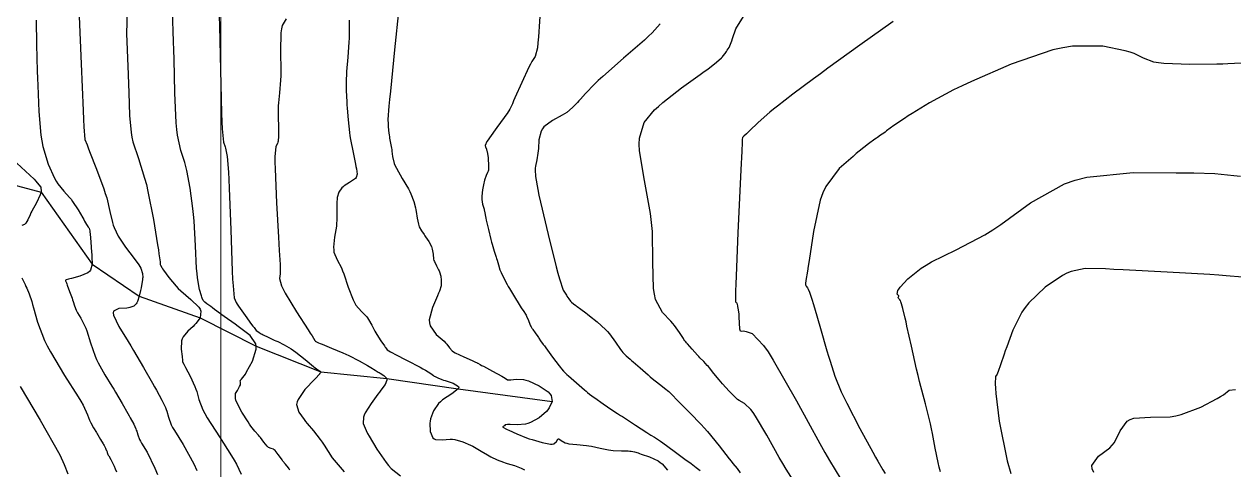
# Model space of a CAD drawing. Header units: metres. Extents: x 837475 to 838479, y 1189012 to 1191015.
# Drawn here: x 838252.5 to 838400.1, y 1189479.4 to 1189533.8 of the extents above; entities that cross this region are included whole.
import ezdxf

# ---------------------------------------------------------------- set-up
doc = ezdxf.new("R2010")
doc.units = ezdxf.units.M
doc.header["$LTSCALE"] = 0.3
doc.layers.add('COORD', color=7, linetype='Continuous', lineweight=20)
for name, color, linetype in [('COTAS 10', 1, 'Continuous'), ('COTAS INT', 252, 'Continuous'), ('DRENAJE', 5, 'Continuous')]:
    doc.layers.add(name, color=color, linetype=linetype)

msp = doc.modelspace()

# ---------------------------------------------------------------- linework, layer by layer
at = {"layer": 'COORD'}
msp.add_line((838276.51, 1189013.87), (838276.51, 1191013.87), dxfattribs=at)
at = {"layer": 'COTAS 10'}
for points in [[(838276.31, 1189534.72), (838276.33, 1189533.56), (838276.44, 1189528.15), (838276.57, 1189522.92), (838276.61, 1189521.88), (838276.65, 1189521.02), (838276.83, 1189519.39), (838277.01, 1189518.83), (838277.06, 1189518.64), (838277.1, 1189518.45), (838277.26, 1189517.65), (838277.42, 1189515.74), (838277.46, 1189514.84), (838277.52, 1189513.79), (838277.71, 1189508.68), (838277.9, 1189503.66), (838277.94, 1189502.68), (838277.99, 1189501.86), (838278.11, 1189500.37), (838278.38, 1189499.83), (838278.51, 1189499.61), (838278.67, 1189499.36), (838279.46, 1189498.22), (838280.25, 1189497.14), (838280.41, 1189496.92), (838280.55, 1189496.75), (838280.83, 1189496.42), (838280.95, 1189496.33), (838280.99, 1189496.3), (838281.02, 1189496.27), (838281.16, 1189496.17), (838281.42, 1189496.01), (838281.53, 1189495.95), (838281.66, 1189495.89), (838282.27, 1189495.59), (838283.02, 1189495.24), (838283.23, 1189495.14), (838283.44, 1189495.04), (838284.22, 1189494.67), (838285.1, 1189494.17), (838285.38, 1189493.98), (838285.66, 1189493.77), (838286.81, 1189492.86), (838287.81, 1189492.02), (838288.01, 1189491.86), (838288.17, 1189491.73), (838288.46, 1189491.5), (838288.52, 1189491.48), (838288.54, 1189491.47), (838288.56, 1189491.46), (838288.64, 1189491.42), (838288.69, 1189491.36), (838288.69, 1189491.34), (838288.69, 1189491.32), (838288.66, 1189491.24), (838288.58, 1189491.15), (838288.56, 1189491.12), (838288.53, 1189491.09), (838288.44, 1189490.98), (838288.12, 1189490.64), (838287.96, 1189490.46), (838286.77, 1189489.19), (838285.92, 1189487.99), (838285.81, 1189487.69), (838285.75, 1189487.39), (838286.01, 1189486.44), (838286.66, 1189485.55), (838286.85, 1189485.31), (838287.05, 1189485.06), (838287.79, 1189484.17), (838288.61, 1189483.11), (838288.85, 1189482.77), (838289.11, 1189482.4), (838290.09, 1189480.88), (838291.54, 1189479.14)], [(838330.11, 1189533.83), (838329.15, 1189532.74), (838328.71, 1189532.31), (838328.19, 1189531.83), (838325.66, 1189529.62), (838323.11, 1189527.4), (838322.57, 1189526.91), (838322.1, 1189526.47), (838321, 1189525.34), (838320.38, 1189524.61), (838320.21, 1189524.42), (838320.04, 1189524.24), (838319.44, 1189523.62), (838318.71, 1189523.02), (838318.45, 1189522.85), (838318.18, 1189522.67), (838317, 1189522.01), (838315.94, 1189521.24), (838315.74, 1189520.99), (838315.58, 1189520.73), (838315.31, 1189519.67), (838315.27, 1189518.59), (838315.24, 1189518.32), (838315.21, 1189518.06), (838315.05, 1189517.22), (838314.9, 1189516.45), (838314.88, 1189516.23), (838314.86, 1189516.01), (838314.89, 1189515.2), (838315.18, 1189513.61), (838315.33, 1189512.9), (838315.52, 1189512.07), (838316.44, 1189508.1), (838317.42, 1189504.19), (838317.63, 1189503.39), (838317.82, 1189502.72), (838318.3, 1189501.34), (838318.6, 1189500.83), (838318.68, 1189500.71), (838318.75, 1189500.6), (838318.98, 1189500.25), (838319.19, 1189499.98), (838319.25, 1189499.91), (838319.31, 1189499.85), (838319.53, 1189499.66), (838319.81, 1189499.46), (838319.91, 1189499.39), (838320.01, 1189499.32), (838320.45, 1189499), (838321.05, 1189498.55), (838321.26, 1189498.39), (838321.49, 1189498.21), (838322.45, 1189497.44), (838323.45, 1189496.53), (838323.69, 1189496.26), (838323.93, 1189495.99), (838324.68, 1189494.97), (838325.29, 1189494.07), (838325.44, 1189493.88), (838325.57, 1189493.71), (838325.99, 1189493.29), (838326.47, 1189492.91), (838326.64, 1189492.76), (838326.84, 1189492.59), (838327.69, 1189491.83), (838328.64, 1189490.98), (838328.9, 1189490.76), (838329.15, 1189490.55), (838330.05, 1189489.84), (838330.83, 1189489.23), (838331.01, 1189489.08), (838331.17, 1189488.94), (838331.61, 1189488.51), (838332.14, 1189487.94), (838332.36, 1189487.72), (838332.6, 1189487.48), (838333.74, 1189486.35), (838335.11, 1189484.94), (838335.49, 1189484.51), (838335.88, 1189484.07), (838337.31, 1189482.32), (838338.53, 1189480.76), (838338.78, 1189480.44), (838339.01, 1189480.16), (838339.51, 1189479.55), (838339.88, 1189479.05)], [(838251.58, 1189516.84), (838252.67, 1189515.83), (838253.7, 1189514.86), (838253.91, 1189514.64), (838254.1, 1189514.44), (838254.52, 1189513.91), (838254.58, 1189513.38), (838254.53, 1189513.18), (838254.46, 1189512.96), (838253.99, 1189511.97), (838253.44, 1189510.97), (838253.32, 1189510.74), (838253.21, 1189510.52), (838252.93, 1189509.9), (838252.7, 1189509.5), (838252.63, 1189509.42), (838252.54, 1189509.35), (838252.19, 1189509.23)], [(838401.21, 1189502.89), (838399.22, 1189503.08), (838398.3, 1189503.15), (838397.22, 1189503.22), (838391.99, 1189503.53), (838386.64, 1189503.81), (838385.48, 1189503.86), (838384.47, 1189503.91), (838381.99, 1189503.98), (838380.29, 1189503.62), (838379.77, 1189503.4), (838379.23, 1189503.12), (838377.1, 1189501.67), (838375.11, 1189499.77), (838374.66, 1189499.22), (838374.26, 1189498.64), (838373.15, 1189496.46), (838372.42, 1189494.42), (838372.25, 1189493.94), (838372.1, 1189493.5), (838371.68, 1189492.23), (838371.38, 1189491.38), (838371.31, 1189491.21), (838371.24, 1189491.07), (838371.04, 1189490.79), (838371.01, 1189489.89), (838371.05, 1189489.36), (838371.11, 1189488.71), (838371.52, 1189485.33), (838372.49, 1189480.51), (838372.91, 1189478.95)], [(838252.19, 1189502.83), (838252.61, 1189502), (838252.71, 1189501.78), (838252.81, 1189501.57), (838253.1, 1189500.86), (838253.42, 1189499.92), (838253.52, 1189499.57), (838253.64, 1189499.18), (838254.13, 1189497.42), (838254.97, 1189495.2), (838255.31, 1189494.51), (838255.69, 1189493.78), (838257.42, 1189490.92), (838259.08, 1189488.32), (838259.42, 1189487.76), (838259.7, 1189487.28), (838260.24, 1189486.13), (838260.47, 1189485.47), (838260.54, 1189485.29), (838260.62, 1189485.12), (838260.95, 1189484.53), (838261.31, 1189483.96), (838261.41, 1189483.8), (838261.5, 1189483.65), (838261.83, 1189483.08), (838262.12, 1189482.58), (838262.18, 1189482.47), (838262.24, 1189482.36), (838262.41, 1189482.05), (838262.52, 1189481.81), (838262.55, 1189481.75), (838262.57, 1189481.7), (838262.62, 1189481.51), (838262.71, 1189481.27), (838262.75, 1189481.19), (838262.81, 1189481.09), (838263.09, 1189480.65), (838263.49, 1189479.84), (838263.62, 1189479.51), (838263.76, 1189479.14)]]:
    msp.add_lwpolyline(points, dxfattribs=at)
at = {"layer": 'COTAS INT'}
for points in [[(838265.14, 1189538.08), (838264.97, 1189532.65), (838265.19, 1189527.62), (838265.23, 1189526.48), (838265.27, 1189525.45), (838265.35, 1189522.65), (838265.54, 1189520.58), (838265.64, 1189520.01), (838265.77, 1189519.43), (838266.43, 1189517.37), (838267.2, 1189514.98), (838267.41, 1189514.2), (838267.6, 1189513.37), (838268.26, 1189509.94), (838268.77, 1189506.86), (838268.87, 1189506.25), (838268.95, 1189505.74), (838269.08, 1189504.79), (838269.09, 1189504.57), (838269.09, 1189504.52), (838269.1, 1189504.47), (838269.12, 1189504.36), (838269.29, 1189504.08), (838269.39, 1189503.94), (838269.51, 1189503.76), (838270.14, 1189502.88), (838271.03, 1189501.81), (838271.31, 1189501.51), (838271.61, 1189501.23), (838272.84, 1189500.2), (838273.82, 1189499.24), (838273.97, 1189498.99), (838274.06, 1189498.75), (838273.96, 1189497.96), (838273.45, 1189497.26), (838273.29, 1189497.08), (838273.12, 1189496.9), (838272.45, 1189496.3), (838271.88, 1189495.62), (838271.78, 1189495.4), (838271.71, 1189495.16), (838271.67, 1189494.14), (838271.77, 1189493.23), (838271.78, 1189493.05), (838271.8, 1189492.91), (838271.81, 1189492.67), (838271.81, 1189492.64), (838271.81, 1189492.62), (838271.81, 1189492.62), (838271.83, 1189492.58), (838271.98, 1189492.28), (838272.07, 1189492.11), (838272.18, 1189491.9), (838272.75, 1189490.82), (838273.33, 1189489.58), (838273.46, 1189489.26), (838273.57, 1189488.96), (838273.83, 1189487.98), (838274.3, 1189486.73), (838274.54, 1189486.26), (838274.84, 1189485.74), (838276.32, 1189483.41), (838277.82, 1189481.09), (838278.13, 1189480.57), (838278.4, 1189480.11), (838278.97, 1189478.87)], [(838315.51, 1189535.98), (838315.28, 1189532.23), (838315.21, 1189531.5), (838315.14, 1189530.9), (838314.88, 1189529.84), (838314.46, 1189529.24), (838314.3, 1189528.92), (838314.11, 1189528.55), (838313.24, 1189526.68), (838312.4, 1189524.79), (838312.23, 1189524.41), (838312.08, 1189524.08), (838311.77, 1189523.41), (838311.44, 1189522.89), (838311.29, 1189522.66), (838311.1, 1189522.4), (838310.17, 1189521.16), (838309.28, 1189519.93), (838309.11, 1189519.68), (838308.98, 1189519.46), (838308.78, 1189518.99), (838308.81, 1189518.79), (838308.82, 1189518.75), (838308.83, 1189518.72), (838308.87, 1189518.64), (838308.92, 1189518.51), (838308.94, 1189518.44), (838308.96, 1189518.36), (838309.04, 1189517.98), (838309.11, 1189517.49), (838309.12, 1189517.35), (838309.13, 1189517.21), (838309.16, 1189516.69), (838309.16, 1189516.25), (838309.16, 1189516.16), (838309.16, 1189516.09), (838309.15, 1189515.95), (838309.11, 1189515.83), (838309.08, 1189515.77), (838309.05, 1189515.69), (838308.89, 1189515.3), (838308.69, 1189514.74), (838308.64, 1189514.56), (838308.6, 1189514.37), (838308.43, 1189513.58), (838308.34, 1189512.78), (838308.34, 1189512.59), (838308.34, 1189512.4), (838308.45, 1189511.81), (838308.6, 1189511.33), (838308.63, 1189511.22), (838308.65, 1189511.11), (838308.71, 1189510.78), (838308.79, 1189510.3), (838308.83, 1189510.09), (838308.89, 1189509.85), (838309.15, 1189508.72), (838309.46, 1189507.5), (838309.54, 1189507.2), (838309.61, 1189506.92), (838309.88, 1189506.07), (838310.1, 1189505.36), (838310.16, 1189505.18), (838310.21, 1189505), (838310.38, 1189504.4), (838310.57, 1189503.8), (838310.64, 1189503.63), (838310.71, 1189503.46), (838311.02, 1189502.8), (838311.43, 1189502.03), (838311.57, 1189501.79), (838311.72, 1189501.54), (838312.33, 1189500.51), (838312.92, 1189499.57), (838313.05, 1189499.36), (838313.17, 1189499.18), (838313.48, 1189498.73), (838313.69, 1189498.38), (838313.75, 1189498.27), (838313.81, 1189498.15), (838314.04, 1189497.63), (838314.22, 1189497.16), (838314.26, 1189497.06), (838314.29, 1189496.99), (838314.37, 1189496.83), (838314.47, 1189496.69), (838314.52, 1189496.62), (838314.58, 1189496.54), (838314.87, 1189496.12), (838315.19, 1189495.67), (838315.26, 1189495.56), (838315.33, 1189495.46), (838315.52, 1189495.16), (838315.84, 1189494.71), (838315.99, 1189494.51), (838316.16, 1189494.27), (838316.99, 1189493.16), (838317.8, 1189492.09), (838317.95, 1189491.88), (838318.08, 1189491.71), (838318.31, 1189491.42), (838318.58, 1189491.18), (838318.73, 1189491.05), (838318.93, 1189490.88), (838319.91, 1189490.02), (838320.9, 1189489.16), (838321.09, 1189488.99), (838321.25, 1189488.85), (838321.51, 1189488.62), (838321.79, 1189488.43), (838321.95, 1189488.31), (838322.15, 1189488.17), (838323.18, 1189487.46), (838324.22, 1189486.74), (838324.43, 1189486.6), (838324.59, 1189486.49), (838324.91, 1189486.28), (838325.29, 1189486.04), (838325.51, 1189485.9), (838325.77, 1189485.73), (838327.12, 1189484.85), (838328.48, 1189483.96), (838328.75, 1189483.79), (838328.98, 1189483.64), (838329.44, 1189483.37), (838329.91, 1189483.06), (838330.15, 1189482.89), (838330.43, 1189482.69), (838331.85, 1189481.66), (838333.31, 1189480.58), (838333.62, 1189480.36), (838333.89, 1189480.16), (838334.52, 1189479.7), (838335.01, 1189479.33)], [(838259.2, 1189534.72), (838259.44, 1189528.96), (838259.69, 1189523.26), (838259.74, 1189522.16), (838259.79, 1189521.26), (838259.91, 1189519.72), (838260.18, 1189519.05), (838260.32, 1189518.69), (838260.48, 1189518.26), (838261.33, 1189516.1), (838262.21, 1189513.7), (838262.4, 1189513.12), (838262.57, 1189512.58), (838262.96, 1189510.92), (838263.26, 1189509.6), (838263.37, 1189509.26), (838263.48, 1189508.95), (838263.98, 1189507.91), (838264.6, 1189506.95), (838264.79, 1189506.68), (838264.99, 1189506.4), (838265.8, 1189505.37), (838266.49, 1189504.42), (838266.63, 1189504.2), (838266.74, 1189503.99), (838266.94, 1189503.37), (838266.96, 1189502.87), (838266.95, 1189502.74), (838266.94, 1189502.6), (838266.87, 1189502.13), (838266.76, 1189501.62), (838266.72, 1189501.45), (838266.68, 1189501.28), (838266.52, 1189500.58), (838266.32, 1189499.94), (838266.25, 1189499.79), (838266.18, 1189499.67), (838265.89, 1189499.36), (838265.41, 1189499.2), (838265.22, 1189499.17), (838265.01, 1189499.14), (838264.06, 1189499.1), (838263.39, 1189498.75), (838263.35, 1189498.54), (838263.39, 1189498.27), (838264.06, 1189496.87), (838265.2, 1189495.05), (838265.52, 1189494.52), (838265.85, 1189493.98), (838267.07, 1189491.9), (838268.17, 1189489.97), (838268.42, 1189489.52), (838268.65, 1189489.1), (838269.3, 1189487.9), (838269.73, 1189486.99), (838269.82, 1189486.76), (838269.9, 1189486.54), (838270.09, 1189485.82), (838270.44, 1189484.91), (838270.61, 1189484.57), (838270.83, 1189484.19), (838271.91, 1189482.49), (838273.22, 1189480.12), (838273.58, 1189479.32)], [(838284.93, 1189479.37), (838284.83, 1189479.52), (838284.74, 1189479.66), (838284.41, 1189480.07), (838284.08, 1189480.47), (838283.99, 1189480.6), (838283.89, 1189480.73), (838283.5, 1189481.27), (838283.11, 1189481.74), (838283.02, 1189481.83), (838282.93, 1189481.9), (838282.63, 1189482), (838282.33, 1189482.11), (838282.24, 1189482.19), (838282.14, 1189482.28), (838281.74, 1189482.76), (838281.32, 1189483.33), (838281.2, 1189483.48), (838281.08, 1189483.62), (838280.66, 1189484.1), (838280.16, 1189484.74), (838280, 1189484.98), (838279.82, 1189485.24), (838279.07, 1189486.44), (838278.44, 1189487.63), (838278.34, 1189487.89), (838278.28, 1189488.12), (838278.3, 1189488.71), (838278.52, 1189489.08), (838278.57, 1189489.18), (838278.62, 1189489.26), (838278.78, 1189489.55), (838278.88, 1189489.79), (838278.89, 1189489.85), (838278.9, 1189489.9), (838278.88, 1189490.09), (838278.86, 1189490.25), (838278.88, 1189490.29), (838278.9, 1189490.33), (838279.04, 1189490.46), (838279.35, 1189490.88), (838279.49, 1189491.09), (838279.64, 1189491.35), (838280.36, 1189492.67), (838280.83, 1189494.12), (838280.83, 1189494.47), (838280.77, 1189494.79), (838280.07, 1189495.78), (838278.94, 1189496.65), (838278.6, 1189496.9), (838278.25, 1189497.16), (838276.92, 1189498.12), (838275.74, 1189498.97), (838275.49, 1189499.15), (838275.27, 1189499.31), (838274.78, 1189499.67), (838274.55, 1189499.85), (838274.5, 1189499.9), (838274.45, 1189499.94), (838274.34, 1189500.07), (838274.22, 1189500.34), (838274.18, 1189500.48), (838274.12, 1189500.64), (838273.89, 1189501.42), (838273.64, 1189502.82), (838273.59, 1189503.36), (838273.54, 1189503.97), (838273.4, 1189506.74), (838273.23, 1189509.77), (838273.17, 1189510.55), (838273.09, 1189511.3), (838272.76, 1189513.79), (838272.35, 1189515.91), (838272.23, 1189516.42), (838272.11, 1189516.9), (838271.63, 1189518.38), (838271.21, 1189520.23), (838271.13, 1189520.94), (838271.05, 1189521.75), (838270.89, 1189525.4), (838270.8, 1189529.5), (838270.77, 1189530.6), (838270.74, 1189531.67), (838270.59, 1189535.4)], [(838284.48, 1189534.45), (838283.99, 1189533.6), (838283.9, 1189533.2), (838283.84, 1189532.73), (838283.79, 1189530.47), (838283.82, 1189528.03), (838283.82, 1189527.46), (838283.8, 1189526.93), (838283.66, 1189525.39), (838283.52, 1189524.17), (838283.49, 1189523.83), (838283.48, 1189523.51), (838283.49, 1189522.37), (838283.54, 1189521.35), (838283.54, 1189521.09), (838283.55, 1189520.86), (838283.55, 1189520.11), (838283.49, 1189519.51), (838283.46, 1189519.37), (838283.42, 1189519.24), (838283.23, 1189518.85), (838283.1, 1189517.6), (838283.1, 1189516.93), (838283.12, 1189516.12), (838283.3, 1189512), (838283.54, 1189507.78), (838283.63, 1189506.15), (838283.73, 1189504.46), (838283.75, 1189503.68), (838283.74, 1189503.48), (838283.73, 1189503.3), (838283.66, 1189502.75), (838283.92, 1189501.84), (838284.12, 1189501.44), (838284.37, 1189500.96), (838285.75, 1189498.69), (838287.15, 1189496.5), (838287.42, 1189496.08), (838287.64, 1189495.74), (838287.99, 1189495.17), (838288.02, 1189495.13), (838288.03, 1189495.11), (838288.04, 1189495.1), (838288.09, 1189495.05), (838288.43, 1189494.89), (838288.62, 1189494.81), (838288.85, 1189494.72), (838290.01, 1189494.25), (838291.4, 1189493.67), (838291.77, 1189493.5), (838292.13, 1189493.33), (838293.37, 1189492.7), (838294.4, 1189492.14), (838294.62, 1189492.01), (838294.82, 1189491.9), (838295.33, 1189491.58), (838295.71, 1189491.33), (838295.82, 1189491.26), (838295.94, 1189491.19), (838296.41, 1189490.9), (838296.74, 1189490.56), (838296.77, 1189490.45), (838296.77, 1189490.33), (838296.54, 1189489.82), (838296.03, 1189489.13), (838295.85, 1189488.89), (838295.66, 1189488.62), (838294.83, 1189487.5), (838294.12, 1189486.35), (838294.01, 1189486.07), (838293.92, 1189485.82), (838293.87, 1189485.05), (838294.23, 1189484.18), (838294.39, 1189483.85), (838294.59, 1189483.49), (838295.53, 1189481.9), (838296.66, 1189480.28), (838296.97, 1189479.91), (838297.28, 1189479.58), (838298.41, 1189478.65)], [(838298.24, 1189535.68), (838297.71, 1189530.66), (838297.19, 1189525.61), (838297.09, 1189524.6), (838297.01, 1189523.76), (838296.89, 1189522.15), (838296.91, 1189521.64), (838296.92, 1189521.49), (838296.93, 1189521.34), (838296.98, 1189520.79), (838297.04, 1189520.22), (838297.07, 1189520.06), (838297.09, 1189519.89), (838297.21, 1189519.28), (838297.33, 1189518.65), (838297.36, 1189518.47), (838297.38, 1189518.29), (838297.45, 1189517.62), (838297.66, 1189516.79), (838297.78, 1189516.51), (838297.92, 1189516.21), (838298.64, 1189514.95), (838299.39, 1189513.67), (838299.55, 1189513.35), (838299.69, 1189513.06), (838300.05, 1189512.15), (838300.25, 1189511.35), (838300.3, 1189511.13), (838300.34, 1189510.91), (838300.47, 1189510.11), (838300.61, 1189509.38), (838300.67, 1189509.21), (838300.72, 1189509.05), (838300.98, 1189508.56), (838301.3, 1189508.11), (838301.4, 1189507.97), (838301.49, 1189507.82), (838301.87, 1189507.26), (838302.2, 1189506.65), (838302.26, 1189506.48), (838302.31, 1189506.31), (838302.4, 1189505.7), (838302.47, 1189505.12), (838302.51, 1189504.96), (838302.56, 1189504.81), (838302.81, 1189504.31), (838303.08, 1189503.82), (838303.14, 1189503.68), (838303.2, 1189503.55), (838303.34, 1189503.04), (838303.41, 1189502.55), (838303.41, 1189502.42), (838303.41, 1189502.3), (838303.38, 1189501.87), (838303.17, 1189501.22), (838303.07, 1189500.95), (838302.94, 1189500.64), (838302.32, 1189499.22), (838301.93, 1189497.7), (838301.95, 1189497.33), (838302.03, 1189496.98), (838302.8, 1189495.9), (838303.74, 1189495.08), (838303.93, 1189494.9), (838304.09, 1189494.74), (838304.4, 1189494.29), (838304.74, 1189493.92), (838304.91, 1189493.8), (838305.12, 1189493.68), (838306.14, 1189493.17), (838307.16, 1189492.73), (838307.35, 1189492.65), (838307.51, 1189492.57), (838307.8, 1189492.45), (838307.84, 1189492.42), (838307.85, 1189492.42), (838307.86, 1189492.41), (838307.88, 1189492.4), (838308.16, 1189492.25), (838308.33, 1189492.15), (838308.55, 1189492.04), (838309.66, 1189491.43), (838310.79, 1189490.82), (838311.01, 1189490.69), (838311.19, 1189490.59), (838311.5, 1189490.4), (838311.68, 1189490.37), (838311.79, 1189490.38), (838311.91, 1189490.39), (838312.54, 1189490.47), (838313.44, 1189490.42), (838313.73, 1189490.35), (838314.05, 1189490.24), (838315.35, 1189489.66), (838316.46, 1189488.9), (838316.66, 1189488.69), (838316.81, 1189488.48), (838316.95, 1189487.72), (838316.59, 1189486.95), (838316.43, 1189486.74), (838316.25, 1189486.53), (838315.35, 1189485.76), (838314.28, 1189485.16), (838313.98, 1189485.06), (838313.69, 1189484.97), (838312.65, 1189484.89), (838311.8, 1189484.94), (838311.62, 1189484.95), (838311.48, 1189484.94), (838311.2, 1189484.87), (838311.11, 1189484.78), (838311.08, 1189484.76), (838311.06, 1189484.74), (838310.97, 1189484.68), (838310.93, 1189484.63), (838310.93, 1189484.62), (838310.93, 1189484.6), (838310.99, 1189484.55), (838311.3, 1189484.39), (838311.46, 1189484.32), (838311.65, 1189484.23), (838312.62, 1189483.8), (838313.81, 1189483.32), (838314.15, 1189483.2), (838314.48, 1189483.08), (838315.72, 1189482.72), (838316.75, 1189482.54), (838316.95, 1189482.55), (838317.13, 1189482.57), (838317.47, 1189482.86), (838317.64, 1189483.15), (838317.7, 1189483.17), (838317.76, 1189483.18), (838318.05, 1189482.99), (838318.54, 1189482.71), (838318.74, 1189482.65), (838318.96, 1189482.59), (838319.97, 1189482.48), (838321.12, 1189482.38), (838321.43, 1189482.33), (838321.74, 1189482.28), (838322.81, 1189482.05), (838323.83, 1189481.84), (838324.12, 1189481.8), (838324.4, 1189481.76), (838325.39, 1189481.72), (838326.23, 1189481.7), (838326.41, 1189481.69), (838326.58, 1189481.68), (838326.97, 1189481.61), (838327.42, 1189481.46), (838327.6, 1189481.4), (838327.81, 1189481.32), (838328.82, 1189480.98), (838329.88, 1189480.48), (838330.12, 1189480.31), (838330.35, 1189480.12), (838331, 1189479.34)], [(838347.01, 1189477.12), (838345.5, 1189479.49), (838345.08, 1189480.18), (838344.66, 1189480.9), (838343.13, 1189483.61), (838341.77, 1189485.93), (838341.46, 1189486.39), (838341.19, 1189486.77), (838340.41, 1189487.5), (838339.77, 1189487.85), (838339.57, 1189488), (838339.36, 1189488.18), (838338.55, 1189488.99), (838337.73, 1189489.9), (838337.52, 1189490.14), (838337.33, 1189490.37), (838336.69, 1189491.15), (838336.15, 1189491.83), (838336.01, 1189491.99), (838335.87, 1189492.14), (838335.44, 1189492.6), (838334.98, 1189493.07), (838334.83, 1189493.23), (838334.67, 1189493.4), (838334.03, 1189494.12), (838333.46, 1189494.77), (838333.35, 1189494.9), (838333.26, 1189495), (838333.12, 1189495.16), (838333.03, 1189495.32), (838332.96, 1189495.42), (838332.89, 1189495.54), (838332.48, 1189496.16), (838331.86, 1189497), (838331.65, 1189497.26), (838331.42, 1189497.53), (838330.42, 1189498.58), (838329.56, 1189500.2), (838329.41, 1189500.82), (838329.3, 1189501.53), (838329.22, 1189504.72), (838329.17, 1189508.5), (838329.07, 1189509.58), (838328.94, 1189510.67), (838328.2, 1189514.72), (838327.6, 1189518.32), (838327.57, 1189519.13), (838327.59, 1189519.86), (838328.16, 1189521.8), (838329.44, 1189523.31), (838329.91, 1189523.75), (838330.43, 1189524.22), (838332.74, 1189526), (838335, 1189527.63), (838335.5, 1189527.99), (838335.93, 1189528.31), (838337.01, 1189529.16), (838337.6, 1189529.68), (838337.72, 1189529.8), (838337.83, 1189529.9), (838338.07, 1189530.19), (838338.22, 1189530.43), (838338.32, 1189530.59), (838338.53, 1189530.95), (838338.79, 1189531.53), (838338.88, 1189531.76), (838338.97, 1189532.02), (838339.35, 1189533.22), (838340.28, 1189534.73)], [(838253.97, 1189534.26), (838254.01, 1189531.29), (838254.1, 1189528.06), (838254.13, 1189527.18), (838254.16, 1189526.29), (838254.28, 1189523.14), (838254.54, 1189520.25), (838254.65, 1189519.53), (838254.79, 1189518.85), (838255.43, 1189516.69), (838256.19, 1189515.01), (838256.39, 1189514.64), (838256.6, 1189514.3), (838257.32, 1189513.4), (838258.03, 1189512.65), (838258.22, 1189512.41), (838258.41, 1189512.16), (838259.08, 1189511.11), (838259.64, 1189510.15), (838259.76, 1189509.94), (838259.86, 1189509.76), (838260.11, 1189509.33), (838260.25, 1189509.11), (838260.29, 1189509.06), (838260.32, 1189509.01), (838260.41, 1189508.89), (838260.49, 1189508.56), (838260.52, 1189508.39), (838260.54, 1189508.19), (838260.64, 1189507.16), (838260.72, 1189505.98), (838260.74, 1189505.69), (838260.76, 1189505.41), (838260.81, 1189504.5), (838260.6, 1189503.77), (838260.45, 1189503.6), (838260.27, 1189503.45), (838259.28, 1189503.02), (838258.27, 1189502.75), (838258.07, 1189502.69), (838257.91, 1189502.65), (838257.6, 1189502.57), (838257.54, 1189502.54), (838257.53, 1189502.53), (838257.53, 1189502.52), (838257.54, 1189502.45), (838257.64, 1189502.21), (838257.69, 1189502.09), (838257.75, 1189501.94), (838258.04, 1189501.18), (838258.34, 1189500.34), (838258.41, 1189500.15), (838258.47, 1189499.96), (838258.65, 1189499.41), (838258.84, 1189498.89), (838258.92, 1189498.73), (838259.01, 1189498.57), (838259.4, 1189497.91), (838259.87, 1189497.01), (838260, 1189496.7), (838260.13, 1189496.36), (838260.59, 1189494.89), (838261.14, 1189493.28), (838261.32, 1189492.86), (838261.51, 1189492.44), (838262.32, 1189491), (838263.18, 1189489.62), (838263.42, 1189489.24), (838263.65, 1189488.86), (838264.45, 1189487.49), (838265.14, 1189486.28), (838265.3, 1189485.99), (838265.45, 1189485.73), (838265.86, 1189484.97), (838266.13, 1189484.4), (838266.18, 1189484.25), (838266.23, 1189484.12), (838266.35, 1189483.66), (838266.57, 1189483.09), (838266.68, 1189482.88), (838266.82, 1189482.64), (838267.5, 1189481.57), (838268.46, 1189479.62), (838268.78, 1189478.82)], [(838292.17, 1189534.29), (838292.18, 1189532.57), (838292.17, 1189532.08), (838292.14, 1189531.59), (838292, 1189529.75), (838291.84, 1189527.99), (838291.82, 1189527.54), (838291.8, 1189527.11), (838291.8, 1189525.67), (838291.86, 1189524.32), (838291.88, 1189523.93), (838291.9, 1189523.54), (838292.02, 1189522.09), (838292.2, 1189520.58), (838292.26, 1189520.16), (838292.33, 1189519.72), (838292.64, 1189518.11), (838292.93, 1189516.71), (838292.99, 1189516.4), (838293.04, 1189516.14), (838293.13, 1189515.48), (838293.01, 1189515.07), (838292.92, 1189514.96), (838292.81, 1189514.85), (838292.22, 1189514.47), (838291.56, 1189514.06), (838291.41, 1189513.94), (838291.28, 1189513.81), (838290.92, 1189513.3), (838290.71, 1189512.63), (838290.68, 1189512.39), (838290.66, 1189512.14), (838290.66, 1189511.06), (838290.66, 1189509.83), (838290.63, 1189509.48), (838290.6, 1189509.12), (838290.38, 1189507.81), (838290.25, 1189506.57), (838290.27, 1189506.26), (838290.31, 1189505.97), (838290.68, 1189505.04), (838291.21, 1189504.03), (838291.36, 1189503.68), (838291.51, 1189503.31), (838292.06, 1189501.7), (838292.65, 1189500.14), (838292.82, 1189499.8), (838292.99, 1189499.49), (838293.65, 1189498.7), (838294.26, 1189498.11), (838294.41, 1189497.94), (838294.54, 1189497.76), (838294.93, 1189497.07), (838295.3, 1189496.33), (838295.41, 1189496.12), (838295.54, 1189495.91), (838296.03, 1189495.15), (838296.48, 1189494.51), (838296.56, 1189494.38), (838296.64, 1189494.27), (838296.79, 1189494.06), (838297.2, 1189493.81), (838297.44, 1189493.68), (838297.73, 1189493.53), (838299.26, 1189492.75), (838300.84, 1189491.92), (838301.17, 1189491.74), (838301.46, 1189491.58), (838302.11, 1189491.16), (838302.46, 1189490.9), (838302.55, 1189490.84), (838302.65, 1189490.78), (838302.99, 1189490.61), (838303.49, 1189490.42), (838303.68, 1189490.35), (838303.89, 1189490.28), (838304.86, 1189489.97), (838305.51, 1189489.56), (838305.53, 1189489.43), (838305.47, 1189489.28), (838304.68, 1189488.66), (838303.57, 1189487.93), (838303.31, 1189487.71), (838303.08, 1189487.48), (838302.44, 1189486.58), (838302.08, 1189485.62), (838302.03, 1189485.35), (838302, 1189485.08), (838302.05, 1189484.08), (838302.39, 1189483.31), (838302.54, 1189483.18), (838302.71, 1189483.08), (838303.52, 1189483.06), (838304.49, 1189483.16), (838304.77, 1189483.15), (838305.04, 1189483.11), (838306.04, 1189482.83), (838306.99, 1189482.41), (838307.24, 1189482.28), (838307.48, 1189482.16), (838308.29, 1189481.68), (838309.05, 1189481.22), (838309.26, 1189481.1), (838309.47, 1189480.99), (838310.21, 1189480.63), (838310.99, 1189480.32), (838311.22, 1189480.24), (838311.45, 1189480.16), (838312.34, 1189479.91), (838313.17, 1189479.61), (838313.38, 1189479.5), (838313.57, 1189479.39)], [(838358.56, 1189534.12), (838354.48, 1189531.23), (838350.6, 1189528.4), (838349.68, 1189527.73), (838348.83, 1189527.11), (838346.33, 1189525.26), (838344.43, 1189523.79), (838343.96, 1189523.41), (838343.51, 1189523.03), (838342.08, 1189521.77), (838341.04, 1189520.78), (838340.67, 1189520.42), (838340.34, 1189520.12), (838340.26, 1189520.04), (838340.24, 1189520.02), (838340.23, 1189520.01), (838340.19, 1189519.97), (838340.15, 1189519.7), (838340.14, 1189519.53), (838340.13, 1189519.33), (838340.08, 1189518.3), (838339.97, 1189515.99), (838339.62, 1189508.33), (838339.39, 1189503.07), (838339.35, 1189502.06), (838339.33, 1189501.24), (838339.33, 1189499.9), (838339.4, 1189499.83), (838339.42, 1189499.81), (838339.43, 1189499.79), (838339.48, 1189499.73), (838339.51, 1189499.67), (838339.51, 1189499.65), (838339.52, 1189499.64), (838339.54, 1189499.56), (838339.57, 1189499.41), (838339.58, 1189499.34), (838339.65, 1189498.91), (838339.71, 1189498.41), (838339.72, 1189498.24), (838339.74, 1189498.05), (838339.76, 1189497.28), (838339.8, 1189496.61), (838339.83, 1189496.5), (838339.85, 1189496.41), (838339.99, 1189496.33), (838340.3, 1189496.35), (838340.44, 1189496.33), (838340.6, 1189496.29), (838341.36, 1189496.05), (838342.74, 1189494.59), (838343.29, 1189493.78), (838343.91, 1189492.8), (838346.76, 1189487.82), (838349.61, 1189482.63), (838350.23, 1189481.52), (838350.78, 1189480.55), (838352.16, 1189478.26)], [(838401.05, 1189529.02), (838399.43, 1189528.94), (838398.8, 1189528.92), (838398.08, 1189528.9), (838394.79, 1189528.88), (838391.6, 1189529), (838390.93, 1189529.07), (838390.37, 1189529.15), (838389.11, 1189529.62), (838387.97, 1189530.2), (838387.47, 1189530.36), (838386.89, 1189530.52), (838384.15, 1189531.09), (838380.46, 1189531.11), (838379.28, 1189530.91), (838378.04, 1189530.63), (838372.98, 1189528.9), (838368.11, 1189526.78), (838366.98, 1189526.25), (838365.94, 1189525.75), (838362.98, 1189524.17), (838360.9, 1189522.89), (838360.41, 1189522.58), (838359.96, 1189522.29), (838358.65, 1189521.4), (838357.76, 1189520.75), (838357.57, 1189520.62), (838357.41, 1189520.5), (838357.02, 1189520.23), (838356.66, 1189519.97), (838356.51, 1189519.86), (838356.34, 1189519.74), (838355.55, 1189519.16), (838354.43, 1189518.29), (838354.06, 1189517.98), (838353.66, 1189517.64), (838351.97, 1189516.16), (838350.35, 1189513.97), (838349.99, 1189513.18), (838349.67, 1189512.31), (838348.82, 1189508.5), (838348.31, 1189504.95), (838348.2, 1189504.24), (838348.11, 1189503.65), (838347.92, 1189502.49), (838347.86, 1189502.14), (838347.86, 1189502.06), (838347.87, 1189501.99), (838347.95, 1189501.8), (838348.09, 1189501.61), (838348.13, 1189501.53), (838348.18, 1189501.45), (838348.35, 1189501.06), (838348.67, 1189500.12), (838348.81, 1189499.68), (838348.96, 1189499.16), (838349.69, 1189496.64), (838350.48, 1189493.91), (838350.68, 1189493.26), (838350.86, 1189492.65), (838351.44, 1189490.83), (838352.23, 1189488.92), (838352.54, 1189488.26), (838352.89, 1189487.53), (838354.51, 1189484.44), (838356.09, 1189481.55), (838356.42, 1189480.96), (838356.7, 1189480.46), (838357.32, 1189479.41), (838357.59, 1189478.96)], [(838364.33, 1189479.17), (838364.18, 1189479.74), (838364.04, 1189480.28), (838363.7, 1189482.03), (838363.38, 1189483.84), (838363.26, 1189484.41), (838363.12, 1189485.01), (838362.49, 1189487.46), (838361.79, 1189490.16), (838361.6, 1189490.92), (838361.41, 1189491.68), (838360.78, 1189494.49), (838360.25, 1189496.92), (838360.13, 1189497.45), (838360.02, 1189497.91), (838359.73, 1189499.07), (838359.56, 1189499.67), (838359.52, 1189499.79), (838359.49, 1189499.89), (838359.45, 1189500.05), (838359.43, 1189500.07), (838359.42, 1189500.09), (838359.39, 1189500.12), (838359.35, 1189500.17), (838359.33, 1189500.19), (838359.31, 1189500.21), (838359.24, 1189500.3), (838359.18, 1189500.39), (838359.18, 1189500.41), (838359.18, 1189500.43), (838359.23, 1189500.49), (838359.25, 1189500.58), (838359.24, 1189500.62), (838359.22, 1189500.66), (838359.07, 1189500.85), (838359.14, 1189501.27), (838359.26, 1189501.46), (838359.42, 1189501.67), (838360.34, 1189502.71), (838361.98, 1189504), (838362.59, 1189504.38), (838363.26, 1189504.77), (838366.27, 1189506.26), (838369.76, 1189508.09), (838370.74, 1189508.69), (838371.72, 1189509.32), (838375.33, 1189511.97), (838379.47, 1189514.3), (838380.79, 1189514.75), (838382.19, 1189515.1), (838387.84, 1189515.67), (838393.1, 1189515.65), (838394.25, 1189515.64), (838395.27, 1189515.63), (838397.84, 1189515.55), (838400.13, 1189515.33), (838400.97, 1189515.22)], [(838252.01, 1189489.56), (838254.45, 1189485.44), (838256.85, 1189481.21), (838257.38, 1189480.05), (838257.84, 1189478.9)], [(838383.04, 1189479.09), (838382.87, 1189479.52), (838382.82, 1189479.92), (838383.63, 1189481.06), (838384.99, 1189482.08), (838385.29, 1189482.4), (838385.56, 1189482.75), (838386.26, 1189484.15), (838387.12, 1189485.33), (838387.5, 1189485.54), (838387.93, 1189485.69), (838389.97, 1189485.82), (838392.39, 1189485.87), (838393.06, 1189485.99), (838393.73, 1189486.14), (838396.13, 1189487.06), (838398.12, 1189488.1), (838398.52, 1189488.33), (838398.87, 1189488.54), (838399.59, 1189489.1), (838400.35, 1189489.2)]]:
    msp.add_lwpolyline(points, dxfattribs=at)
at = {"layer": 'DRENAJE'}
for p, q in [((838248.38, 1189514.95), (838254.55, 1189513.28)), ((838254.55, 1189513.28), (838260.81, 1189504.5)), ((838260.81, 1189504.5), (838266.52, 1189500.58)), ((838266.52, 1189500.58), (838273.96, 1189497.96)), ((838273.96, 1189497.96), (838280.83, 1189494.47)), ((838280.83, 1189494.47), (838288.69, 1189491.35)), ((838288.69, 1189491.35), (838296.74, 1189490.56)), ((838296.74, 1189490.56), (838305.47, 1189489.28)), ((838305.47, 1189489.28), (838316.95, 1189487.72))]:
    msp.add_line(p, q, dxfattribs=at)

doc.saveas('drawing.dxf')
